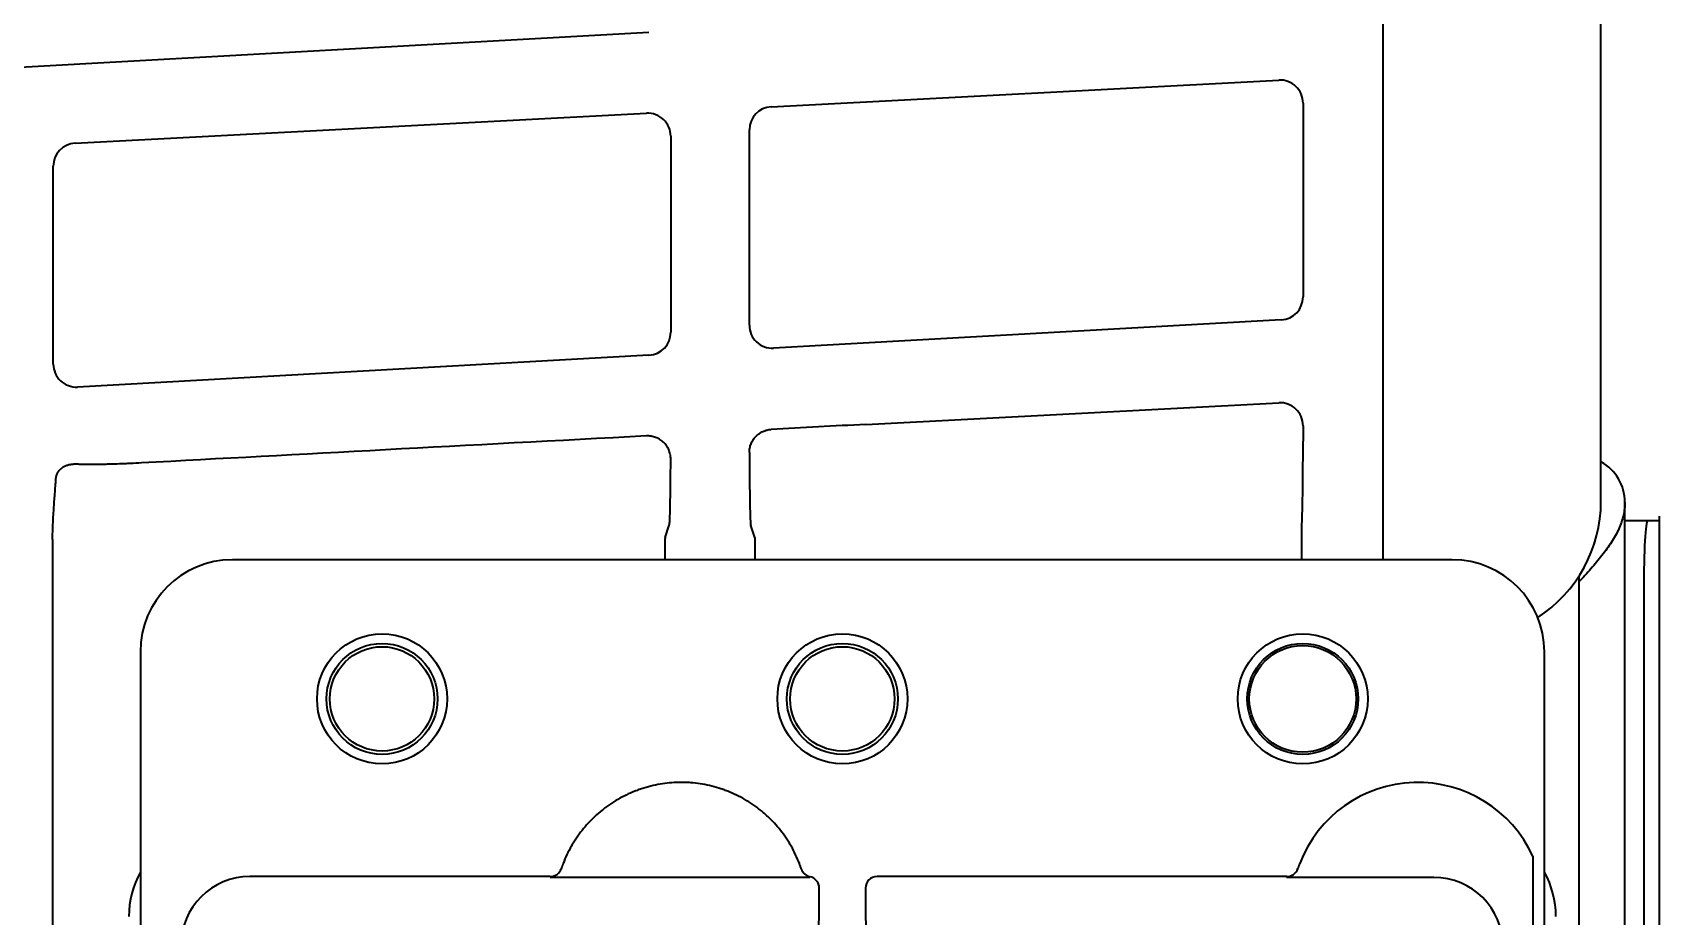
# Model space of a CAD drawing. Extents: x 5809 to 10669, y -850 to 3566.
# Drawn here: x 9163.9 to 9234.6, y 3411.3 to 3449.7 of the extents above; entities that cross this region are included whole.
import ezdxf

# ---------------------------------------------------------------- set-up
doc = ezdxf.new("R2010")
doc.units = 0
doc.header["$LTSCALE"] = 5
doc.layers.add('1', color=7, linetype='CONTINUOUS', true_color=0xffffff)

msp = doc.modelspace()

# ---------------------------------------------------------------- linework, layer by layer
at = {"layer": '1', "color": 7, "linetype": 'Continuous', "lineweight": 35}
for p, q in [((9232.031, 3429.359), (9232.031, 3491.296)), ((9222.563, 3426.826), (9222.563, 3482.576)), ((9190.671, 3449.739), (8906.285, 3433.886)), ((9195.979, 3446.513), (9218.034, 3447.672)), ((9219.087, 3446.673), (9219.087, 3438.248)), ((9165.735, 3444.925), (9190.563, 3446.229)), ((9191.617, 3445.231), (9191.617, 3436.716)), ((9195.033, 3437.017), (9195.033, 3445.516)), ((9164.79, 3435.331), (9164.79, 3443.928)), ((9218.142, 3437.249), (9196.087, 3436.02)), ((9190.671, 3435.718), (9165.843, 3434.334)), ((9200.087, 3432.709), (9218.034, 3433.651)), ((9219.087, 3432.653), (9219.087, 3431.981)), ((9232.033, 3429.359), (9232.031, 3429.359)), ((9233.073, 2431.526), (9233.073, 3429.526)), ((9191.377, 3427.795), (9191.555, 3428.33)), ((9195.27, 3427.795), (9195.094, 3428.322)), ((9219.026, 3428.286), (9219.026, 3426.826)), ((9234.051, 3428.526), (9233.073, 3428.526)), ((9234.57, 3428.526), (9234.051, 3428.526)), ((9234.57, 3428.526), (9234.573, 3428.526)), ((9234.573, 2937.226), (9234.573, 3428.726)), ((9164.761, 3427.704), (9164.761, 3376.724)), ((9191.376, 3426.826), (9191.376, 3427.745)), ((9195.27, 3427.796), (9195.27, 3426.826)), ((9225.573, 3426.826), (9172.572, 3426.826)), ((9231.073, 3426.108), (9231.073, 3385.375)), ((9233.894, 3425.726), (9233.894, 2938.226)), ((9168.573, 3422.827), (9168.573, 3345.826)), ((9229.573, 3345.826), (9229.573, 3422.827)), ((9186.859, 3413.404), (9186.854, 3413.389)), ((9218.859, 3413.404), (9218.859, 3413.405)), ((9218.86, 3413.407), (9218.864, 3413.418)), ((9229.073, 3413.944), (9229.073, 3408.208)), ((9186.385, 3413.063), (9173.335, 3413.063)), ((9197.547, 3413.024), (9186.372, 3413.024)), ((9218.385, 3413.063), (9200.579, 3413.063)), ((9224.771, 3413.024), (9218.372, 3413.024)), ((9198.051, 3409.619), (9198.066, 3412.563)), ((9200.079, 3412.563), (9200.094, 3409.616))]:
    msp.add_line(p, q, dxfattribs=at)
for centre, radius in [((9179.073, 3420.782), 2.825), ((9199.073, 3420.782), 2.825), ((9219.073, 3420.782), 2.825), ((9179.073, 3420.782), 2.411), ((9179.073, 3420.782), 2.267), ((9199.073, 3420.782), 2.411), ((9199.073, 3420.782), 2.267), ((9219.073, 3420.782), 2.411), ((9219.073, 3420.782), 2.32)]:
    msp.add_circle(centre, radius, dxfattribs=at)
for centre, radius, start, end in [((9231.073, 3429.326), 2, 0, 61.32367), ((9224.073, 3411.652), 5.5, 24.61998, 158.89304)]:
    msp.add_arc(centre, radius, start, end, dxfattribs=at)
for centre, major_axis, ratio, start_param, end_param in [((9218.087, 3446.674), (-0.829, 0.56), 0.999069, 3.735813, 5.359692), ((9190.617, 3445.231), (-0.829, 0.56), 0.999069, 3.735813, 5.359692), ((9196.033, 3445.515), (-0.996, 0.091), 0.99936, -1.425283, 0.090602), ((9165.79, 3443.927), (-0.996, 0.091), 0.99936, -1.425283, 0.090602), ((9218.087, 3438.247), (0.821, 0.571), 0.999112, 4.158901, 5.674785), ((9190.617, 3436.716), (0.821, 0.571), 0.999112, 4.158901, 5.674785), ((9196.033, 3437.018), (0.996, 0.089), 0.999321, 3.053132, 4.677011), ((9165.79, 3435.332), (0.996, 0.089), 0.999321, 3.053132, 4.677011), ((9218.087, 3432.653), (-0.829, 0.56), 0.999069, 3.735813, 5.359692), ((9203.673, 3432.703), (68.448, 3.585), 0.002827, 1.62306, 1.683295), ((9203.673, 3432.703), (68.448, 3.585), 0.002827, 1.763382, 2.108233), ((9219.023, 3431.981), (0, 3.7), 0.017454, 3.193949, 4.71241), ((9191.552, 3432.025), (0, 3.7), 0.017454, 3.193949, 4.488882), ((9195.098, 3432.017), (0, 3.7), 0.017473, 1.71282, 3.08918), ((9226.025, 3429.374), (-4.251, 4.251), 0.997946, 2.928507, 3.925621), ((9234.051, 3425.526), (0, 3), 0.052336, 0, 1.570796), ((9191.377, 3427.745), (0, 0.05), 0.017455, 0.05236, 1.570796), ((9172.573, 3422.826), (-2.829, 2.829), 0.999695, -0.785246, 0.785246), ((9172.573, 3422.826), (-2.829, 2.829), 0.999695, -0.785246, 0.785246), ((9225.572, 3422.826), (2.829, 2.829), 0.999695, 5.497939, 7.068431), ((9186.385, 3413.563), (-0.474, 0.158), 0.999831, 1.892032, 3.138921), ((9197.768, 3413.543), (0.477, 0.15), 0.999767, 3.157291, 4.205088), ((9218.385, 3413.563), (-0.474, 0.159), 0.999831, 1.894839, 3.141593), ((9224.071, 3411.653), (3.888, 3.888), 0.999898, 2.03206, 2.038972), ((9172.073, 3411.326), (-2.829, 2.829), 0.999695, 0.279915, 0.785246), ((9173.336, 3410.063), (-2.122, 2.122), 0.999543, -0.785246, 0.785246), ((9197.547, 3412.524), (0.224, 0.447), 0.99981, 0.22534, 0.463541), ((9197.566, 3412.563), (0.224, 0.448), 0.999239, -1.107103, 0.260836), ((9200.579, 3412.563), (-0.224, 0.448), 0.999239, -0.463541, 1.107103), ((9224.77, 3410.023), (2.122, 2.122), 0.999695, 5.497939, 7.068431), ((9226.072, 3411.326), (2.829, 2.829), 0.999695, 5.497939, 6.003271)]:
    msp.add_ellipse(centre, major_axis=major_axis, ratio=ratio, start_param=start_param, end_param=end_param, dxfattribs=at)
for points, knots in [([(9195.034, 3431.494), (9195.034, 3431.525), (9195.035, 3431.557), (9195.041, 3431.621), (9195.046, 3431.652), (9195.064, 3431.745), (9195.081, 3431.805), (9195.116, 3431.893), (9195.129, 3431.922), (9195.158, 3431.978), (9195.174, 3432.006), (9195.224, 3432.085), (9195.263, 3432.135), (9195.351, 3432.227), (9195.398, 3432.269), (9195.463, 3432.315), (9195.476, 3432.324), (9195.502, 3432.341), (9195.543, 3432.366), (9195.612, 3432.403), (9195.671, 3432.426), (9195.715, 3432.442), (9195.73, 3432.447), (9195.761, 3432.456), (9195.776, 3432.46), (9195.853, 3432.48), (9195.915, 3432.489), (9195.979, 3432.492)], [0, 0, 0, 0, 0.0625, 0.0625, 0.125, 0.125, 0.25, 0.25, 0.3125, 0.3125, 0.375, 0.375, 0.5, 0.5, 0.625, 0.625, 0.65625, 0.65625, 0.6875, 0.75, 0.8125, 0.8125, 0.84375, 0.84375, 0.875, 0.875, 1, 1, 1, 1]), ([(9191.615, 3431.205), (9191.615, 3431.239), (9191.613, 3431.273), (9191.608, 3431.324), (9191.606, 3431.341), (9191.601, 3431.375), (9191.598, 3431.391), (9191.581, 3431.474), (9191.561, 3431.539), (9191.521, 3431.631), (9191.506, 3431.662), (9191.481, 3431.707), (9191.473, 3431.721), (9191.455, 3431.75), (9191.427, 3431.793), (9191.396, 3431.833), (9191.352, 3431.885), (9191.328, 3431.909), (9191.254, 3431.979), (9191.201, 3432.021), (9191.13, 3432.065), (9191.115, 3432.074), (9191.085, 3432.09), (9191.07, 3432.098), (9191.024, 3432.121), (9190.993, 3432.134), (9190.899, 3432.169), (9190.833, 3432.186), (9190.732, 3432.202), (9190.698, 3432.205), (9190.63, 3432.208), (9190.597, 3432.208), (9190.562, 3432.206)], [0, 0, 0, 0, 0.0625, 0.0625, 0.09375, 0.09375, 0.125, 0.125, 0.25, 0.25, 0.3125, 0.3125, 0.34375, 0.34375, 0.375, 0.4375, 0.4375, 0.5, 0.5, 0.625, 0.625, 0.65625, 0.65625, 0.6875, 0.6875, 0.75, 0.75, 0.875, 0.875, 0.9375, 0.9375, 1, 1, 1, 1]), ([(9164.908, 3430.356), (9164.91, 3430.379), (9164.913, 3430.402), (9164.922, 3430.448), (9164.933, 3430.492), (9164.949, 3430.535), (9164.968, 3430.577), (9164.978, 3430.598), (9165.013, 3430.659), (9165.039, 3430.696), (9165.085, 3430.747), (9165.101, 3430.763), (9165.126, 3430.786), (9165.135, 3430.793), (9165.152, 3430.808), (9165.161, 3430.815), (9165.206, 3430.849), (9165.245, 3430.873), (9165.305, 3430.903), (9165.326, 3430.913), (9165.367, 3430.929), (9165.388, 3430.937), (9165.451, 3430.957), (9165.493, 3430.966), (9165.558, 3430.977), (9165.58, 3430.98), (9165.623, 3430.984), (9165.645, 3430.986), (9165.666, 3430.986)], [0, 0, 0, 0, 0.0625, 0.0625, 0.125, 0.1875, 0.1875, 0.25, 0.25, 0.375, 0.375, 0.4375, 0.4375, 0.46875, 0.46875, 0.5, 0.5, 0.625, 0.625, 0.6875, 0.6875, 0.75, 0.75, 0.875, 0.875, 0.9375, 0.9375, 1, 1, 1, 1]), ([(9168.623, 3431.034), (9168.461, 3431.025), (9168.3, 3431.017), (9168.1, 3431.008), (9168.061, 3431.006), (9167.981, 3431.003), (9167.863, 3430.998), (9167.748, 3430.994), (9167.521, 3430.985), (9167.374, 3430.981), (9167.197, 3430.976), (9167.161, 3430.976), (9167.092, 3430.974), (9166.988, 3430.972), (9166.889, 3430.97), (9166.791, 3430.969), (9166.759, 3430.968), (9166.697, 3430.967), (9166.604, 3430.967), (9166.516, 3430.966), (9166.347, 3430.966), (9166.242, 3430.967), (9166.096, 3430.969), (9166.05, 3430.97), (9165.983, 3430.971), (9165.961, 3430.972), (9165.919, 3430.973), (9165.898, 3430.974), (9165.799, 3430.978), (9165.728, 3430.982), (9165.668, 3430.986)], [0, 0, 0, 0, 0.125, 0.125, 0.15625, 0.15625, 0.1875, 0.25, 0.25, 0.375, 0.375, 0.40625, 0.40625, 0.4375, 0.5, 0.5, 0.53125, 0.53125, 0.5625, 0.625, 0.625, 0.75, 0.75, 0.8125, 0.8125, 0.84375, 0.84375, 0.875, 0.875, 1, 1, 1, 1]), ([(9164.761, 3427.704), (9164.761, 3427.925), (9164.766, 3428.146), (9164.785, 3428.588), (9164.798, 3428.809), (9164.827, 3429.251), (9164.844, 3429.472), (9164.877, 3429.914), (9164.893, 3430.134), (9164.908, 3430.356)], [0, 0, 0, 0, 0.25, 0.25, 0.5, 0.5, 0.75, 0.75, 1, 1, 1, 1]), ([(9197.206, 3413.629), (9197.106, 3413.889), (9196.987, 3414.139), (9196.833, 3414.41), (9196.815, 3414.44), (9196.78, 3414.499), (9196.762, 3414.529), (9196.707, 3414.617), (9196.669, 3414.676), (9196.553, 3414.847), (9196.472, 3414.958), (9196.216, 3415.281), (9196.031, 3415.483), (9195.779, 3415.718), (9195.702, 3415.787), (9195.623, 3415.855), (9195.57, 3415.899), (9195.543, 3415.921), (9195.407, 3416.03), (9195.297, 3416.112), (9194.956, 3416.345), (9194.719, 3416.483), (9194.348, 3416.663), (9194.222, 3416.718), (9194.061, 3416.782), (9194.029, 3416.794), (9193.964, 3416.818), (9193.931, 3416.83), (9193.833, 3416.865), (9193.767, 3416.886), (9193.438, 3416.989), (9193.17, 3417.05), (9192.764, 3417.112), (9192.627, 3417.127), (9192.421, 3417.143), (9192.318, 3417.149), (9192.214, 3417.152), (9192.144, 3417.153), (9192.11, 3417.153), (9191.797, 3417.154), (9191.523, 3417.133), (9190.981, 3417.051), (9190.713, 3416.99), (9190.416, 3416.898), (9190.383, 3416.887), (9190.317, 3416.866), (9190.284, 3416.854), (9190.186, 3416.82), (9190.121, 3416.796), (9189.928, 3416.72), (9189.802, 3416.665), (9189.432, 3416.485), (9189.194, 3416.348), (9188.91, 3416.153), (9188.826, 3416.093), (9188.743, 3416.031), (9188.688, 3415.988), (9188.66, 3415.967), (9188.525, 3415.858), (9188.421, 3415.768), (9188.119, 3415.486), (9187.933, 3415.285), (9187.677, 3414.962), (9187.596, 3414.851), (9187.499, 3414.707), (9187.48, 3414.679), (9187.442, 3414.62), (9187.423, 3414.591), (9187.368, 3414.503), (9187.333, 3414.443), (9187.161, 3414.142), (9187.042, 3413.893), (9186.942, 3413.633)], [0, 0, 0, 0, 0.0625, 0.0625, 0.070313, 0.070313, 0.078125, 0.078125, 0.09375, 0.09375, 0.125, 0.125, 0.1875, 0.1875, 0.203125, 0.210937, 0.210937, 0.21875, 0.21875, 0.25, 0.25, 0.3125, 0.3125, 0.34375, 0.34375, 0.351562, 0.351562, 0.359375, 0.359375, 0.375, 0.375, 0.4375, 0.4375, 0.46875, 0.46875, 0.484375, 0.492187, 0.492187, 0.5, 0.5, 0.5625, 0.5625, 0.625, 0.625, 0.632812, 0.632812, 0.640625, 0.640625, 0.65625, 0.65625, 0.6875, 0.6875, 0.75, 0.75, 0.765625, 0.773438, 0.773438, 0.78125, 0.78125, 0.8125, 0.8125, 0.875, 0.875, 0.90625, 0.90625, 0.914063, 0.914063, 0.921875, 0.921875, 0.9375, 0.9375, 1, 1, 1, 1]), ([(9186.942, 3413.633), (9186.936, 3413.618), (9186.93, 3413.603), (9186.922, 3413.581), (9186.919, 3413.574), (9186.914, 3413.56), (9186.911, 3413.553), (9186.904, 3413.532), (9186.899, 3413.519), (9186.892, 3413.5), (9186.89, 3413.494), (9186.886, 3413.483), (9186.884, 3413.477), (9186.879, 3413.461), (9186.875, 3413.452), (9186.87, 3413.435), (9186.867, 3413.428), (9186.864, 3413.419), (9186.863, 3413.417), (9186.862, 3413.412), (9186.861, 3413.411), (9186.86, 3413.406), (9186.859, 3413.404), (9186.859, 3413.404)], [0, 0, 0, 0, 0.125, 0.125, 0.1875, 0.1875, 0.25, 0.25, 0.375, 0.375, 0.4375, 0.4375, 0.5, 0.5, 0.625, 0.625, 0.75, 0.75, 0.8125, 0.8125, 0.875, 0.875, 1, 1, 1, 1]), ([(9197.293, 3413.385), (9197.293, 3413.386), (9197.292, 3413.388), (9197.291, 3413.393), (9197.29, 3413.395), (9197.288, 3413.4), (9197.287, 3413.403), (9197.284, 3413.413), (9197.281, 3413.421), (9197.277, 3413.434), (9197.275, 3413.439), (9197.272, 3413.45), (9197.27, 3413.455), (9197.264, 3413.472), (9197.259, 3413.484), (9197.25, 3413.511), (9197.245, 3413.524), (9197.237, 3413.546), (9197.235, 3413.553), (9197.229, 3413.568), (9197.226, 3413.575), (9197.218, 3413.598), (9197.212, 3413.614), (9197.206, 3413.629)], [0, 0, 0, 0, 0.125, 0.125, 0.1875, 0.1875, 0.25, 0.25, 0.375, 0.375, 0.4375, 0.4375, 0.5, 0.5, 0.625, 0.625, 0.75, 0.75, 0.8125, 0.8125, 0.875, 0.875, 1, 1, 1, 1]), ([(9218.942, 3413.633), (9218.939, 3413.626), (9218.936, 3413.618), (9218.93, 3413.603), (9218.928, 3413.596), (9218.919, 3413.574), (9218.914, 3413.56), (9218.904, 3413.532), (9218.899, 3413.519), (9218.892, 3413.5), (9218.89, 3413.494), (9218.886, 3413.482), (9218.884, 3413.477), (9218.879, 3413.461), (9218.875, 3413.452), (9218.87, 3413.435), (9218.867, 3413.428), (9218.863, 3413.416), (9218.862, 3413.412), (9218.86, 3413.407), (9218.86, 3413.406), (9218.859, 3413.405), (9218.859, 3413.404), (9218.859, 3413.404)], [0, 0, 0, 0, 0.0625, 0.0625, 0.125, 0.125, 0.25, 0.25, 0.375, 0.375, 0.4375, 0.4375, 0.5, 0.5, 0.625, 0.625, 0.75, 0.75, 0.875, 0.875, 0.9375, 0.9375, 1, 1, 1, 1])]:
    msp.add_open_spline(points, degree=3, knots=knots, dxfattribs=at)
for points, degree in [([(9233.073, 3429.326), (9233.073, 3429.23), (9233.062, 3429.038), (9233.01, 3428.749), (9232.926, 3428.459), (9232.81, 3428.171), (9232.665, 3427.884), (9232.491, 3427.594), (9232.293, 3427.305), (9232.076, 3427.017), (9231.841, 3426.729), (9231.592, 3426.439), (9231.334, 3426.15), (9231.16, 3425.958), (9231.073, 3425.862)], 3), ([(9186.846, 3413.366), (9186.854, 3413.389)], 1), ([(9197.181, 3413.693), (9197.206, 3413.629)], 1)]:
    msp.add_open_spline(points, degree=degree, dxfattribs=at)

doc.saveas('drawing.dxf')
